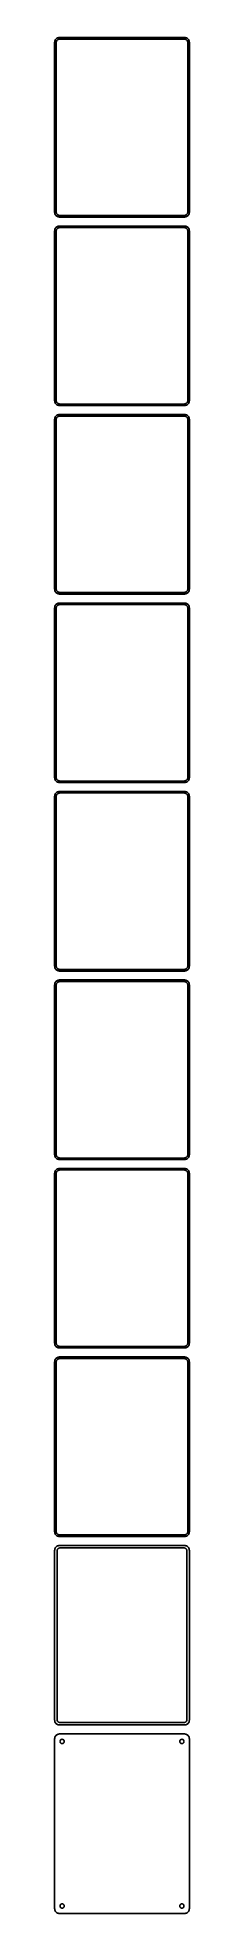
# Model space of a CAD drawing. Header units: metres. Extents: x -68 to 68, y 1800 to 3681.
import ezdxf

# ---------------------------------------------------------------- set-up
doc = ezdxf.new("R2010")
doc.units = ezdxf.units.M

msp = doc.modelspace()

# ---------------------------------------------------------------- linework, layer by layer
for p, q in [((-67.4606, 3676.63), (-67.5, 3676)), ((-67.5, 3676), (-67.5, 3506)), ((-67.3429, 3677.24), (-67.4606, 3676.63)), ((-67.1489, 3677.84), (-67.3429, 3677.24)), ((-66.8815, 3678.41), (-67.1489, 3677.84)), ((-66.5451, 3678.94), (-66.8815, 3678.41)), ((-66.1448, 3679.42), (-66.5451, 3678.94)), ((-65.6871, 3679.85), (-66.1448, 3679.42)), ((-66, 3675.5), (-65.9685, 3676)), ((-66, 3506.5), (-66, 3675.5)), ((-65.9685, 3676), (-65.8743, 3676.49)), ((-65.8743, 3676.49), (-65.7191, 3676.97)), ((-65.7191, 3676.97), (-65.5052, 3677.43)), ((-65.1791, 3680.22), (-65.6871, 3679.85)), ((-65.5052, 3677.43), (-65.2361, 3677.85)), ((-65.2361, 3677.85), (-64.9159, 3678.24)), ((-64.6289, 3680.52), (-65.1791, 3680.22)), ((-64.9159, 3678.24), (-64.5497, 3678.58)), ((-64.0451, 3680.76), (-64.6289, 3680.52)), ((-64.5497, 3678.58), (-64.1433, 3678.88)), ((-64.1433, 3678.88), (-63.7031, 3679.12)), ((-63.4369, 3680.91), (-64.0451, 3680.76)), ((-63.7031, 3679.12), (-63.2361, 3679.3)), ((-62.8139, 3680.99), (-63.4369, 3680.91)), ((-63.2361, 3679.3), (-62.7495, 3679.43)), ((62.8139, 3680.99), (-62.8139, 3680.99)), ((-62.7495, 3679.43), (-62.2512, 3679.49)), ((-62.2512, 3679.49), (62.2512, 3679.49)), ((62.2512, 3679.49), (62.7495, 3679.43)), ((62.7495, 3679.43), (63.2361, 3679.3)), ((63.4369, 3680.91), (62.8139, 3680.99)), ((63.2361, 3679.3), (63.7031, 3679.12)), ((64.0451, 3680.76), (63.4369, 3680.91)), ((63.7031, 3679.12), (64.1433, 3678.88)), ((64.6289, 3680.52), (64.0451, 3680.76)), ((64.1433, 3678.88), (64.5497, 3678.58)), ((64.5497, 3678.58), (64.9159, 3678.24)), ((65.1791, 3680.22), (64.6289, 3680.52)), ((64.9159, 3678.24), (65.2361, 3677.85)), ((65.6871, 3679.85), (65.1791, 3680.22)), ((65.2361, 3677.85), (65.5052, 3677.43)), ((65.5052, 3677.43), (65.7191, 3676.97)), ((66.1448, 3679.42), (65.6871, 3679.85)), ((65.7191, 3676.97), (65.8743, 3676.49)), ((65.8743, 3676.49), (65.9685, 3676)), ((65.9685, 3676), (66, 3675.5)), ((66, 3675.5), (66, 3506.5)), ((66.5451, 3678.94), (66.1448, 3679.42)), ((66.8815, 3678.41), (66.5451, 3678.94)), ((67.1489, 3677.84), (66.8815, 3678.41)), ((67.3429, 3677.24), (67.1489, 3677.84)), ((67.4606, 3676.63), (67.3429, 3677.24)), ((67.5, 3676), (67.4606, 3676.63)), ((67.5, 3506), (67.5, 3676)), ((-67.5, 3506), (-67.4606, 3505.37)), ((-67.4606, 3505.37), (-67.3429, 3504.76)), ((-67.3429, 3504.76), (-67.1489, 3504.16)), ((-67.1489, 3504.16), (-66.8815, 3503.59)), ((-66.8815, 3503.59), (-66.5451, 3503.06)), ((-66.5451, 3503.06), (-66.1448, 3502.58)), ((-66.1448, 3502.58), (-65.6871, 3502.15)), ((-65.9685, 3506), (-66, 3506.5)), ((-65.8743, 3505.51), (-65.9685, 3506)), ((-65.7191, 3505.03), (-65.8743, 3505.51)), ((-65.5052, 3504.57), (-65.7191, 3505.03)), ((-65.6871, 3502.15), (-65.1791, 3501.78)), ((-65.2361, 3504.15), (-65.5052, 3504.57)), ((-64.9159, 3503.76), (-65.2361, 3504.15)), ((-65.1791, 3501.78), (-64.6289, 3501.48)), ((-64.5497, 3503.42), (-64.9159, 3503.76)), ((-64.6289, 3501.48), (-64.0451, 3501.24)), ((-64.1433, 3503.12), (-64.5497, 3503.42)), ((-63.7031, 3502.88), (-64.1433, 3503.12)), ((-64.0451, 3501.24), (-63.4369, 3501.09)), ((-63.2361, 3502.7), (-63.7031, 3502.88)), ((-63.4369, 3501.09), (-62.8139, 3501.01)), ((-62.7495, 3502.57), (-63.2361, 3502.7)), ((-62.8139, 3501.01), (62.8139, 3501.01)), ((-62.2512, 3502.51), (-62.7495, 3502.57)), ((62.2512, 3502.51), (-62.2512, 3502.51)), ((62.7495, 3502.57), (62.2512, 3502.51)), ((63.2361, 3502.7), (62.7495, 3502.57)), ((62.8139, 3501.01), (63.4369, 3501.09)), ((63.7031, 3502.88), (63.2361, 3502.7)), ((63.4369, 3501.09), (64.0451, 3501.24)), ((64.1433, 3503.12), (63.7031, 3502.88)), ((64.0451, 3501.24), (64.6289, 3501.48)), ((64.5497, 3503.42), (64.1433, 3503.12)), ((64.9159, 3503.76), (64.5497, 3503.42)), ((64.6289, 3501.48), (65.1791, 3501.78)), ((65.2361, 3504.15), (64.9159, 3503.76)), ((65.1791, 3501.78), (65.6871, 3502.15)), ((65.5052, 3504.57), (65.2361, 3504.15)), ((65.7191, 3505.03), (65.5052, 3504.57)), ((65.6871, 3502.15), (66.1448, 3502.58)), ((65.8743, 3505.51), (65.7191, 3505.03)), ((65.9685, 3506), (65.8743, 3505.51)), ((66, 3506.5), (65.9685, 3506)), ((66.1448, 3502.58), (66.5451, 3503.06)), ((66.5451, 3503.06), (66.8815, 3503.59)), ((66.8815, 3503.59), (67.1489, 3504.16)), ((67.1489, 3504.16), (67.3429, 3504.76)), ((67.3429, 3504.76), (67.4606, 3505.37)), ((67.4606, 3505.37), (67.5, 3506)), ((-67.4606, 3487.63), (-67.5, 3487)), ((-67.5, 3487), (-67.5, 3317)), ((-67.3429, 3488.24), (-67.4606, 3487.63)), ((-67.1489, 3488.84), (-67.3429, 3488.24)), ((-66.8815, 3489.41), (-67.1489, 3488.84)), ((-66.5451, 3489.94), (-66.8815, 3489.41)), ((-66.1448, 3490.42), (-66.5451, 3489.94)), ((-65.6871, 3490.85), (-66.1448, 3490.42)), ((-66, 3486.5), (-65.9685, 3487)), ((-66, 3317.5), (-66, 3486.5)), ((-65.9685, 3487), (-65.8743, 3487.49)), ((-65.8743, 3487.49), (-65.7191, 3487.97)), ((-65.7191, 3487.97), (-65.5052, 3488.43)), ((-65.1791, 3491.22), (-65.6871, 3490.85)), ((-65.5052, 3488.43), (-65.2361, 3488.85)), ((-65.2361, 3488.85), (-64.9159, 3489.24)), ((-64.6289, 3491.52), (-65.1791, 3491.22)), ((-64.9159, 3489.24), (-64.5497, 3489.58)), ((-64.0451, 3491.76), (-64.6289, 3491.52)), ((-64.5497, 3489.58), (-64.1433, 3489.88)), ((-64.1433, 3489.88), (-63.7031, 3490.12)), ((-63.4369, 3491.91), (-64.0451, 3491.76)), ((-63.7031, 3490.12), (-63.2361, 3490.3)), ((-62.8139, 3491.99), (-63.4369, 3491.91)), ((-63.2361, 3490.3), (-62.7495, 3490.43)), ((62.8139, 3491.99), (-62.8139, 3491.99)), ((-62.7495, 3490.43), (-62.2512, 3490.49)), ((-62.2512, 3490.49), (62.2512, 3490.49)), ((62.2512, 3490.49), (62.7495, 3490.43)), ((62.7495, 3490.43), (63.2361, 3490.3)), ((63.4369, 3491.91), (62.8139, 3491.99)), ((63.2361, 3490.3), (63.7031, 3490.12)), ((64.0451, 3491.76), (63.4369, 3491.91)), ((63.7031, 3490.12), (64.1433, 3489.88)), ((64.6289, 3491.52), (64.0451, 3491.76)), ((64.1433, 3489.88), (64.5497, 3489.58)), ((64.5497, 3489.58), (64.9159, 3489.24)), ((65.1791, 3491.22), (64.6289, 3491.52)), ((64.9159, 3489.24), (65.2361, 3488.85)), ((65.6871, 3490.85), (65.1791, 3491.22)), ((65.2361, 3488.85), (65.5052, 3488.43)), ((65.5052, 3488.43), (65.7191, 3487.97)), ((66.1448, 3490.42), (65.6871, 3490.85)), ((65.7191, 3487.97), (65.8743, 3487.49)), ((65.8743, 3487.49), (65.9685, 3487)), ((65.9685, 3487), (66, 3486.5)), ((66, 3486.5), (66, 3317.5)), ((66.5451, 3489.94), (66.1448, 3490.42)), ((66.8815, 3489.41), (66.5451, 3489.94)), ((67.1489, 3488.84), (66.8815, 3489.41)), ((67.3429, 3488.24), (67.1489, 3488.84)), ((67.4606, 3487.63), (67.3429, 3488.24)), ((67.5, 3487), (67.4606, 3487.63)), ((67.5, 3317), (67.5, 3487)), ((-67.5, 3317), (-67.4606, 3316.37)), ((-67.4606, 3316.37), (-67.3429, 3315.76)), ((-67.3429, 3315.76), (-67.1489, 3315.16)), ((-67.1489, 3315.16), (-66.8815, 3314.59)), ((-66.8815, 3314.59), (-66.5451, 3314.06)), ((-66.5451, 3314.06), (-66.1448, 3313.58)), ((-66.1448, 3313.58), (-65.6871, 3313.15)), ((-65.9685, 3317), (-66, 3317.5)), ((-65.8743, 3316.51), (-65.9685, 3317)), ((-65.7191, 3316.03), (-65.8743, 3316.51)), ((-65.5052, 3315.57), (-65.7191, 3316.03)), ((-65.6871, 3313.15), (-65.1791, 3312.78)), ((-65.2361, 3315.15), (-65.5052, 3315.57)), ((-64.9159, 3314.76), (-65.2361, 3315.15)), ((-65.1791, 3312.78), (-64.6289, 3312.48)), ((-64.5497, 3314.42), (-64.9159, 3314.76)), ((-64.6289, 3312.48), (-64.0451, 3312.24)), ((-64.1433, 3314.12), (-64.5497, 3314.42)), ((-63.7031, 3313.88), (-64.1433, 3314.12)), ((-64.0451, 3312.24), (-63.4369, 3312.09)), ((-63.2361, 3313.7), (-63.7031, 3313.88)), ((-63.4369, 3312.09), (-62.8139, 3312.01)), ((-62.7495, 3313.57), (-63.2361, 3313.7)), ((-62.8139, 3312.01), (62.8139, 3312.01)), ((-62.2512, 3313.51), (-62.7495, 3313.57)), ((62.2512, 3313.51), (-62.2512, 3313.51)), ((62.7495, 3313.57), (62.2512, 3313.51)), ((63.2361, 3313.7), (62.7495, 3313.57)), ((62.8139, 3312.01), (63.4369, 3312.09)), ((63.7031, 3313.88), (63.2361, 3313.7)), ((63.4369, 3312.09), (64.0451, 3312.24)), ((64.1433, 3314.12), (63.7031, 3313.88)), ((64.0451, 3312.24), (64.6289, 3312.48)), ((64.5497, 3314.42), (64.1433, 3314.12)), ((64.9159, 3314.76), (64.5497, 3314.42)), ((64.6289, 3312.48), (65.1791, 3312.78)), ((65.2361, 3315.15), (64.9159, 3314.76)), ((65.1791, 3312.78), (65.6871, 3313.15)), ((65.5052, 3315.57), (65.2361, 3315.15)), ((65.7191, 3316.03), (65.5052, 3315.57)), ((65.6871, 3313.15), (66.1448, 3313.58)), ((65.8743, 3316.51), (65.7191, 3316.03)), ((65.9685, 3317), (65.8743, 3316.51)), ((66, 3317.5), (65.9685, 3317)), ((66.1448, 3313.58), (66.5451, 3314.06)), ((66.5451, 3314.06), (66.8815, 3314.59)), ((66.8815, 3314.59), (67.1489, 3315.16)), ((67.1489, 3315.16), (67.3429, 3315.76)), ((67.3429, 3315.76), (67.4606, 3316.37)), ((67.4606, 3316.37), (67.5, 3317)), ((-67.4606, 3298.63), (-67.5, 3298)), ((-67.5, 3298), (-67.5, 3128)), ((-67.3429, 3299.24), (-67.4606, 3298.63)), ((-67.1489, 3299.84), (-67.3429, 3299.24)), ((-66.8815, 3300.41), (-67.1489, 3299.84)), ((-66.5451, 3300.94), (-66.8815, 3300.41)), ((-66.1448, 3301.42), (-66.5451, 3300.94)), ((-65.6871, 3301.85), (-66.1448, 3301.42)), ((-66, 3297.5), (-65.9685, 3298)), ((-66, 3128.5), (-66, 3297.5)), ((-65.9685, 3298), (-65.8743, 3298.49)), ((-65.8743, 3298.49), (-65.7191, 3298.97)), ((-65.7191, 3298.97), (-65.5052, 3299.43)), ((-65.1791, 3302.22), (-65.6871, 3301.85)), ((-65.5052, 3299.43), (-65.2361, 3299.85)), ((-65.2361, 3299.85), (-64.9159, 3300.24)), ((-64.6289, 3302.52), (-65.1791, 3302.22)), ((-64.9159, 3300.24), (-64.5497, 3300.58)), ((-64.0451, 3302.76), (-64.6289, 3302.52)), ((-64.5497, 3300.58), (-64.1433, 3300.88)), ((-64.1433, 3300.88), (-63.7031, 3301.12)), ((-63.4369, 3302.91), (-64.0451, 3302.76)), ((-63.7031, 3301.12), (-63.2361, 3301.3)), ((-62.8139, 3302.99), (-63.4369, 3302.91)), ((-63.2361, 3301.3), (-62.7495, 3301.43)), ((62.8139, 3302.99), (-62.8139, 3302.99)), ((-62.7495, 3301.43), (-62.2512, 3301.49)), ((-62.2512, 3301.49), (62.2512, 3301.49)), ((62.2512, 3301.49), (62.7495, 3301.43)), ((62.7495, 3301.43), (63.2361, 3301.3)), ((63.4369, 3302.91), (62.8139, 3302.99)), ((63.2361, 3301.3), (63.7031, 3301.12)), ((64.0451, 3302.76), (63.4369, 3302.91)), ((63.7031, 3301.12), (64.1433, 3300.88)), ((64.6289, 3302.52), (64.0451, 3302.76)), ((64.1433, 3300.88), (64.5497, 3300.58)), ((64.5497, 3300.58), (64.9159, 3300.24)), ((65.1791, 3302.22), (64.6289, 3302.52)), ((64.9159, 3300.24), (65.2361, 3299.85)), ((65.6871, 3301.85), (65.1791, 3302.22)), ((65.2361, 3299.85), (65.5052, 3299.43)), ((65.5052, 3299.43), (65.7191, 3298.97)), ((66.1448, 3301.42), (65.6871, 3301.85)), ((65.7191, 3298.97), (65.8743, 3298.49)), ((65.8743, 3298.49), (65.9685, 3298)), ((65.9685, 3298), (66, 3297.5)), ((66, 3297.5), (66, 3128.5)), ((66.5451, 3300.94), (66.1448, 3301.42)), ((66.8815, 3300.41), (66.5451, 3300.94)), ((67.1489, 3299.84), (66.8815, 3300.41)), ((67.3429, 3299.24), (67.1489, 3299.84)), ((67.4606, 3298.63), (67.3429, 3299.24)), ((67.5, 3298), (67.4606, 3298.63)), ((67.5, 3128), (67.5, 3298)), ((-67.5, 3128), (-67.4606, 3127.37)), ((-67.4606, 3127.37), (-67.3429, 3126.76)), ((-67.3429, 3126.76), (-67.1489, 3126.16)), ((-67.1489, 3126.16), (-66.8815, 3125.59)), ((-66.8815, 3125.59), (-66.5451, 3125.06)), ((-66.5451, 3125.06), (-66.1448, 3124.58)), ((-66.1448, 3124.58), (-65.6871, 3124.15)), ((-65.9685, 3128), (-66, 3128.5)), ((-65.8743, 3127.51), (-65.9685, 3128)), ((-65.7191, 3127.03), (-65.8743, 3127.51)), ((-65.5052, 3126.57), (-65.7191, 3127.03)), ((-65.6871, 3124.15), (-65.1791, 3123.78)), ((-65.2361, 3126.15), (-65.5052, 3126.57)), ((-64.9159, 3125.76), (-65.2361, 3126.15)), ((-65.1791, 3123.78), (-64.6289, 3123.48)), ((-64.5497, 3125.42), (-64.9159, 3125.76)), ((-64.6289, 3123.48), (-64.0451, 3123.24)), ((-64.1433, 3125.12), (-64.5497, 3125.42)), ((-63.7031, 3124.88), (-64.1433, 3125.12)), ((-64.0451, 3123.24), (-63.4369, 3123.09)), ((-63.2361, 3124.7), (-63.7031, 3124.88)), ((-63.4369, 3123.09), (-62.8139, 3123.01)), ((-62.7495, 3124.57), (-63.2361, 3124.7)), ((-62.8139, 3123.01), (62.8139, 3123.01)), ((-62.2512, 3124.51), (-62.7495, 3124.57)), ((62.2512, 3124.51), (-62.2512, 3124.51)), ((62.7495, 3124.57), (62.2512, 3124.51)), ((63.2361, 3124.7), (62.7495, 3124.57)), ((62.8139, 3123.01), (63.4369, 3123.09)), ((63.7031, 3124.88), (63.2361, 3124.7)), ((63.4369, 3123.09), (64.0451, 3123.24)), ((64.1433, 3125.12), (63.7031, 3124.88)), ((64.0451, 3123.24), (64.6289, 3123.48)), ((64.5497, 3125.42), (64.1433, 3125.12)), ((64.9159, 3125.76), (64.5497, 3125.42)), ((64.6289, 3123.48), (65.1791, 3123.78)), ((65.2361, 3126.15), (64.9159, 3125.76)), ((65.1791, 3123.78), (65.6871, 3124.15)), ((65.5052, 3126.57), (65.2361, 3126.15)), ((65.7191, 3127.03), (65.5052, 3126.57)), ((65.6871, 3124.15), (66.1448, 3124.58)), ((65.8743, 3127.51), (65.7191, 3127.03)), ((65.9685, 3128), (65.8743, 3127.51)), ((66, 3128.5), (65.9685, 3128)), ((66.1448, 3124.58), (66.5451, 3125.06)), ((66.5451, 3125.06), (66.8815, 3125.59)), ((66.8815, 3125.59), (67.1489, 3126.16)), ((67.1489, 3126.16), (67.3429, 3126.76)), ((67.3429, 3126.76), (67.4606, 3127.37)), ((67.4606, 3127.37), (67.5, 3128)), ((-67.4606, 3109.63), (-67.5, 3109)), ((-67.5, 3109), (-67.5, 2939)), ((-67.3429, 3110.24), (-67.4606, 3109.63)), ((-67.1489, 3110.84), (-67.3429, 3110.24)), ((-66.8815, 3111.41), (-67.1489, 3110.84)), ((-66.5451, 3111.94), (-66.8815, 3111.41)), ((-66.1448, 3112.42), (-66.5451, 3111.94)), ((-65.6871, 3112.85), (-66.1448, 3112.42)), ((-66, 3108.5), (-65.9685, 3109)), ((-66, 2939.5), (-66, 3108.5)), ((-65.9685, 3109), (-65.8743, 3109.49)), ((-65.8743, 3109.49), (-65.7191, 3109.97)), ((-65.7191, 3109.97), (-65.5052, 3110.43)), ((-65.1791, 3113.22), (-65.6871, 3112.85)), ((-65.5052, 3110.43), (-65.2361, 3110.85)), ((-65.2361, 3110.85), (-64.9159, 3111.24)), ((-64.6289, 3113.52), (-65.1791, 3113.22)), ((-64.9159, 3111.24), (-64.5497, 3111.58)), ((-64.0451, 3113.76), (-64.6289, 3113.52)), ((-64.5497, 3111.58), (-64.1433, 3111.88)), ((-64.1433, 3111.88), (-63.7031, 3112.12)), ((-63.4369, 3113.91), (-64.0451, 3113.76)), ((-63.7031, 3112.12), (-63.2361, 3112.3)), ((-62.8139, 3113.99), (-63.4369, 3113.91)), ((-63.2361, 3112.3), (-62.7495, 3112.43)), ((62.8139, 3113.99), (-62.8139, 3113.99)), ((-62.7495, 3112.43), (-62.2512, 3112.49)), ((-62.2512, 3112.49), (62.2512, 3112.49)), ((62.2512, 3112.49), (62.7495, 3112.43)), ((62.7495, 3112.43), (63.2361, 3112.3)), ((63.4369, 3113.91), (62.8139, 3113.99)), ((63.2361, 3112.3), (63.7031, 3112.12)), ((64.0451, 3113.76), (63.4369, 3113.91)), ((63.7031, 3112.12), (64.1433, 3111.88)), ((64.6289, 3113.52), (64.0451, 3113.76)), ((64.1433, 3111.88), (64.5497, 3111.58)), ((64.5497, 3111.58), (64.9159, 3111.24)), ((65.1791, 3113.22), (64.6289, 3113.52)), ((64.9159, 3111.24), (65.2361, 3110.85)), ((65.6871, 3112.85), (65.1791, 3113.22)), ((65.2361, 3110.85), (65.5052, 3110.43)), ((65.5052, 3110.43), (65.7191, 3109.97)), ((66.1448, 3112.42), (65.6871, 3112.85)), ((65.7191, 3109.97), (65.8743, 3109.49)), ((65.8743, 3109.49), (65.9685, 3109)), ((65.9685, 3109), (66, 3108.5)), ((66, 3108.5), (66, 2939.5)), ((66.5451, 3111.94), (66.1448, 3112.42)), ((66.8815, 3111.41), (66.5451, 3111.94)), ((67.1489, 3110.84), (66.8815, 3111.41)), ((67.3429, 3110.24), (67.1489, 3110.84)), ((67.4606, 3109.63), (67.3429, 3110.24)), ((67.5, 3109), (67.4606, 3109.63)), ((67.5, 2939), (67.5, 3109)), ((-67.5, 2939), (-67.4606, 2938.37)), ((-67.4606, 2938.37), (-67.3429, 2937.76)), ((-67.3429, 2937.76), (-67.1489, 2937.16)), ((-67.1489, 2937.16), (-66.8815, 2936.59)), ((-66.8815, 2936.59), (-66.5451, 2936.06)), ((-66.5451, 2936.06), (-66.1448, 2935.58)), ((-66.1448, 2935.58), (-65.6871, 2935.15)), ((-65.9685, 2939), (-66, 2939.5)), ((-65.8743, 2938.51), (-65.9685, 2939)), ((-65.7191, 2938.03), (-65.8743, 2938.51)), ((-65.5052, 2937.57), (-65.7191, 2938.03)), ((-65.6871, 2935.15), (-65.1791, 2934.78)), ((-65.2361, 2937.15), (-65.5052, 2937.57)), ((-64.9159, 2936.76), (-65.2361, 2937.15)), ((-65.1791, 2934.78), (-64.6289, 2934.48)), ((-64.5497, 2936.42), (-64.9159, 2936.76)), ((-64.6289, 2934.48), (-64.0451, 2934.24)), ((-64.1433, 2936.12), (-64.5497, 2936.42)), ((-63.7031, 2935.88), (-64.1433, 2936.12)), ((-63.2361, 2935.7), (-63.7031, 2935.88)), ((-62.7495, 2935.57), (-63.2361, 2935.7)), ((-62.2512, 2935.51), (-62.7495, 2935.57)), ((62.2512, 2935.51), (-62.2512, 2935.51)), ((62.7495, 2935.57), (62.2512, 2935.51)), ((63.2361, 2935.7), (62.7495, 2935.57)), ((63.7031, 2935.88), (63.2361, 2935.7)), ((64.1433, 2936.12), (63.7031, 2935.88)), ((64.0451, 2934.24), (64.6289, 2934.48)), ((64.5497, 2936.42), (64.1433, 2936.12)), ((64.9159, 2936.76), (64.5497, 2936.42)), ((64.6289, 2934.48), (65.1791, 2934.78)), ((65.2361, 2937.15), (64.9159, 2936.76)), ((65.1791, 2934.78), (65.6871, 2935.15)), ((65.5052, 2937.57), (65.2361, 2937.15)), ((65.7191, 2938.03), (65.5052, 2937.57)), ((65.6871, 2935.15), (66.1448, 2935.58)), ((65.8743, 2938.51), (65.7191, 2938.03)), ((65.9685, 2939), (65.8743, 2938.51)), ((66, 2939.5), (65.9685, 2939)), ((66.1448, 2935.58), (66.5451, 2936.06)), ((66.5451, 2936.06), (66.8815, 2936.59)), ((66.8815, 2936.59), (67.1489, 2937.16)), ((67.1489, 2937.16), (67.3429, 2937.76)), ((67.3429, 2937.76), (67.4606, 2938.37)), ((67.4606, 2938.37), (67.5, 2939)), ((-67.4606, 2920.63), (-67.5, 2920)), ((-67.5, 2920), (-67.5, 2750)), ((-67.3429, 2921.24), (-67.4606, 2920.63)), ((-67.1489, 2921.84), (-67.3429, 2921.24)), ((-66.8815, 2922.41), (-67.1489, 2921.84)), ((-66.5451, 2922.94), (-66.8815, 2922.41)), ((-66.1448, 2923.42), (-66.5451, 2922.94)), ((-65.6871, 2923.85), (-66.1448, 2923.42)), ((-66, 2919.5), (-65.9685, 2920)), ((-66, 2750.5), (-66, 2919.5)), ((-65.9685, 2920), (-65.8743, 2920.49)), ((-65.8743, 2920.49), (-65.7191, 2920.97)), ((-65.7191, 2920.97), (-65.5052, 2921.43)), ((-65.1791, 2924.22), (-65.6871, 2923.85)), ((-65.5052, 2921.43), (-65.2361, 2921.85)), ((-65.2361, 2921.85), (-64.9159, 2922.24)), ((-64.6289, 2924.52), (-65.1791, 2924.22)), ((-64.9159, 2922.24), (-64.5497, 2922.58)), ((-64.0451, 2924.76), (-64.6289, 2924.52)), ((-64.5497, 2922.58), (-64.1433, 2922.88)), ((-64.1433, 2922.88), (-63.7031, 2923.12)), ((-64.0451, 2934.24), (-63.4369, 2934.09)), ((-63.4369, 2924.91), (-64.0451, 2924.76)), ((-63.7031, 2923.12), (-63.2361, 2923.3)), ((-63.4369, 2934.09), (-62.8139, 2934.01)), ((-62.8139, 2924.99), (-63.4369, 2924.91)), ((-63.2361, 2923.3), (-62.7495, 2923.43)), ((-62.8139, 2934.01), (62.8139, 2934.01)), ((62.8139, 2924.99), (-62.8139, 2924.99)), ((-62.7495, 2923.43), (-62.2512, 2923.49)), ((-62.2512, 2923.49), (62.2512, 2923.49)), ((62.2512, 2923.49), (62.7495, 2923.43)), ((62.7495, 2923.43), (63.2361, 2923.3)), ((62.8139, 2934.01), (63.4369, 2934.09)), ((63.4369, 2924.91), (62.8139, 2924.99)), ((63.2361, 2923.3), (63.7031, 2923.12)), ((63.4369, 2934.09), (64.0451, 2934.24)), ((64.0451, 2924.76), (63.4369, 2924.91)), ((63.7031, 2923.12), (64.1433, 2922.88)), ((64.6289, 2924.52), (64.0451, 2924.76)), ((64.1433, 2922.88), (64.5497, 2922.58)), ((64.5497, 2922.58), (64.9159, 2922.24)), ((65.1791, 2924.22), (64.6289, 2924.52)), ((64.9159, 2922.24), (65.2361, 2921.85)), ((65.6871, 2923.85), (65.1791, 2924.22)), ((65.2361, 2921.85), (65.5052, 2921.43)), ((65.5052, 2921.43), (65.7191, 2920.97)), ((66.1448, 2923.42), (65.6871, 2923.85)), ((65.7191, 2920.97), (65.8743, 2920.49)), ((65.8743, 2920.49), (65.9685, 2920)), ((65.9685, 2920), (66, 2919.5)), ((66, 2919.5), (66, 2750.5)), ((66.5451, 2922.94), (66.1448, 2923.42)), ((66.8815, 2922.41), (66.5451, 2922.94)), ((67.1489, 2921.84), (66.8815, 2922.41)), ((67.3429, 2921.24), (67.1489, 2921.84)), ((67.4606, 2920.63), (67.3429, 2921.24)), ((67.5, 2920), (67.4606, 2920.63)), ((67.5, 2750), (67.5, 2920)), ((-67.5, 2750), (-67.4606, 2749.37)), ((-67.4606, 2749.37), (-67.3429, 2748.76)), ((-67.3429, 2748.76), (-67.1489, 2748.16)), ((-67.1489, 2748.16), (-66.8815, 2747.59)), ((-66.8815, 2747.59), (-66.5451, 2747.06)), ((-66.5451, 2747.06), (-66.1448, 2746.58)), ((-66.1448, 2746.58), (-65.6871, 2746.15)), ((-65.9685, 2750), (-66, 2750.5)), ((-65.8743, 2749.51), (-65.9685, 2750)), ((-65.7191, 2749.03), (-65.8743, 2749.51)), ((-65.5052, 2748.57), (-65.7191, 2749.03)), ((-65.2361, 2748.15), (-65.5052, 2748.57)), ((-64.9159, 2747.76), (-65.2361, 2748.15)), ((-64.5497, 2747.42), (-64.9159, 2747.76)), ((-64.1433, 2747.12), (-64.5497, 2747.42)), ((-63.7031, 2746.88), (-64.1433, 2747.12)), ((-63.2361, 2746.7), (-63.7031, 2746.88)), ((-62.7495, 2746.57), (-63.2361, 2746.7)), ((-62.2512, 2746.51), (-62.7495, 2746.57)), ((62.2512, 2746.51), (-62.2512, 2746.51)), ((62.7495, 2746.57), (62.2512, 2746.51)), ((63.2361, 2746.7), (62.7495, 2746.57)), ((63.7031, 2746.88), (63.2361, 2746.7)), ((64.1433, 2747.12), (63.7031, 2746.88)), ((64.5497, 2747.42), (64.1433, 2747.12)), ((64.9159, 2747.76), (64.5497, 2747.42)), ((65.2361, 2748.15), (64.9159, 2747.76)), ((65.5052, 2748.57), (65.2361, 2748.15)), ((65.7191, 2749.03), (65.5052, 2748.57)), ((65.6871, 2746.15), (66.1448, 2746.58)), ((65.8743, 2749.51), (65.7191, 2749.03)), ((65.9685, 2750), (65.8743, 2749.51)), ((66, 2750.5), (65.9685, 2750)), ((66.1448, 2746.58), (66.5451, 2747.06)), ((66.5451, 2747.06), (66.8815, 2747.59)), ((66.8815, 2747.59), (67.1489, 2748.16)), ((67.1489, 2748.16), (67.3429, 2748.76)), ((67.3429, 2748.76), (67.4606, 2749.37)), ((67.4606, 2749.37), (67.5, 2750)), ((-67.4606, 2731.63), (-67.5, 2731)), ((-67.5, 2731), (-67.5, 2561)), ((-67.3429, 2732.24), (-67.4606, 2731.63)), ((-67.1489, 2732.84), (-67.3429, 2732.24)), ((-66.8815, 2733.41), (-67.1489, 2732.84)), ((-66.5451, 2733.94), (-66.8815, 2733.41)), ((-66.1448, 2734.42), (-66.5451, 2733.94)), ((-65.6871, 2734.85), (-66.1448, 2734.42)), ((-66, 2730.5), (-65.9685, 2731)), ((-66, 2561.5), (-66, 2730.5)), ((-65.9685, 2731), (-65.8743, 2731.49)), ((-65.8743, 2731.49), (-65.7191, 2731.97)), ((-65.7191, 2731.97), (-65.5052, 2732.43)), ((-65.6871, 2746.15), (-65.1791, 2745.78)), ((-65.1791, 2735.22), (-65.6871, 2734.85)), ((-65.5052, 2732.43), (-65.2361, 2732.85)), ((-65.2361, 2732.85), (-64.9159, 2733.24)), ((-65.1791, 2745.78), (-64.6289, 2745.48)), ((-64.6289, 2735.52), (-65.1791, 2735.22)), ((-64.9159, 2733.24), (-64.5497, 2733.58)), ((-64.6289, 2745.48), (-64.0451, 2745.24)), ((-64.0451, 2735.76), (-64.6289, 2735.52)), ((-64.5497, 2733.58), (-64.1433, 2733.88)), ((-64.1433, 2733.88), (-63.7031, 2734.12)), ((-64.0451, 2745.24), (-63.4369, 2745.09)), ((-63.4369, 2735.91), (-64.0451, 2735.76)), ((-63.7031, 2734.12), (-63.2361, 2734.3)), ((-63.4369, 2745.09), (-62.8139, 2745.01)), ((-62.8139, 2735.99), (-63.4369, 2735.91)), ((-63.2361, 2734.3), (-62.7495, 2734.43)), ((-62.8139, 2745.01), (62.8139, 2745.01)), ((62.8139, 2735.99), (-62.8139, 2735.99)), ((-62.7495, 2734.43), (-62.2512, 2734.49)), ((-62.2512, 2734.49), (62.2512, 2734.49)), ((62.2512, 2734.49), (62.7495, 2734.43)), ((62.7495, 2734.43), (63.2361, 2734.3)), ((62.8139, 2745.01), (63.4369, 2745.09)), ((63.4369, 2735.91), (62.8139, 2735.99)), ((63.2361, 2734.3), (63.7031, 2734.12)), ((63.4369, 2745.09), (64.0451, 2745.24)), ((64.0451, 2735.76), (63.4369, 2735.91)), ((63.7031, 2734.12), (64.1433, 2733.88)), ((64.0451, 2745.24), (64.6289, 2745.48)), ((64.6289, 2735.52), (64.0451, 2735.76)), ((64.1433, 2733.88), (64.5497, 2733.58)), ((64.5497, 2733.58), (64.9159, 2733.24)), ((64.6289, 2745.48), (65.1791, 2745.78)), ((65.1791, 2735.22), (64.6289, 2735.52)), ((64.9159, 2733.24), (65.2361, 2732.85)), ((65.1791, 2745.78), (65.6871, 2746.15)), ((65.6871, 2734.85), (65.1791, 2735.22)), ((65.2361, 2732.85), (65.5052, 2732.43)), ((65.5052, 2732.43), (65.7191, 2731.97)), ((66.1448, 2734.42), (65.6871, 2734.85)), ((65.7191, 2731.97), (65.8743, 2731.49)), ((65.8743, 2731.49), (65.9685, 2731)), ((65.9685, 2731), (66, 2730.5)), ((66, 2730.5), (66, 2561.5)), ((66.5451, 2733.94), (66.1448, 2734.42)), ((66.8815, 2733.41), (66.5451, 2733.94)), ((67.1489, 2732.84), (66.8815, 2733.41)), ((67.3429, 2732.24), (67.1489, 2732.84)), ((67.4606, 2731.63), (67.3429, 2732.24)), ((67.5, 2731), (67.4606, 2731.63)), ((67.5, 2561), (67.5, 2731)), ((-67.5, 2561), (-67.4606, 2560.37)), ((-67.4606, 2560.37), (-67.3429, 2559.76)), ((-67.3429, 2559.76), (-67.1489, 2559.16)), ((-67.1489, 2559.16), (-66.8815, 2558.59)), ((-66.8815, 2558.59), (-66.5451, 2558.06)), ((-65.9685, 2561), (-66, 2561.5)), ((-65.8743, 2560.51), (-65.9685, 2561)), ((-65.7191, 2560.03), (-65.8743, 2560.51)), ((-65.5052, 2559.57), (-65.7191, 2560.03)), ((-65.2361, 2559.15), (-65.5052, 2559.57)), ((-64.9159, 2558.76), (-65.2361, 2559.15)), ((-64.5497, 2558.42), (-64.9159, 2558.76)), ((-64.1433, 2558.12), (-64.5497, 2558.42)), ((64.5497, 2558.42), (64.1433, 2558.12)), ((64.9159, 2558.76), (64.5497, 2558.42)), ((65.2361, 2559.15), (64.9159, 2558.76)), ((65.5052, 2559.57), (65.2361, 2559.15)), ((65.7191, 2560.03), (65.5052, 2559.57)), ((65.8743, 2560.51), (65.7191, 2560.03)), ((65.9685, 2561), (65.8743, 2560.51)), ((66, 2561.5), (65.9685, 2561)), ((66.5451, 2558.06), (66.8815, 2558.59)), ((66.8815, 2558.59), (67.1489, 2559.16)), ((67.1489, 2559.16), (67.3429, 2559.76)), ((67.3429, 2559.76), (67.4606, 2560.37)), ((67.4606, 2560.37), (67.5, 2561)), ((-67.4606, 2542.63), (-67.5, 2542)), ((-67.5, 2542), (-67.5, 2372)), ((-67.3429, 2543.24), (-67.4606, 2542.63)), ((-67.1489, 2543.84), (-67.3429, 2543.24)), ((-66.8815, 2544.41), (-67.1489, 2543.84)), ((-66.5451, 2544.94), (-66.8815, 2544.41)), ((-66.5451, 2558.06), (-66.1448, 2557.58)), ((-66.1448, 2545.42), (-66.5451, 2544.94)), ((-66.1448, 2557.58), (-65.6871, 2557.15)), ((-65.6871, 2545.85), (-66.1448, 2545.42)), ((-66, 2541.5), (-65.9685, 2542)), ((-66, 2372.5), (-66, 2541.5)), ((-65.9685, 2542), (-65.8743, 2542.49)), ((-65.8743, 2542.49), (-65.7191, 2542.97)), ((-65.7191, 2542.97), (-65.5052, 2543.43)), ((-65.6871, 2557.15), (-65.1791, 2556.78)), ((-65.1791, 2546.22), (-65.6871, 2545.85)), ((-65.5052, 2543.43), (-65.2361, 2543.85)), ((-65.2361, 2543.85), (-64.9159, 2544.24)), ((-65.1791, 2556.78), (-64.6289, 2556.48)), ((-64.6289, 2546.52), (-65.1791, 2546.22)), ((-64.9159, 2544.24), (-64.5497, 2544.58)), ((-64.6289, 2556.48), (-64.0451, 2556.24)), ((-64.0451, 2546.76), (-64.6289, 2546.52)), ((-64.5497, 2544.58), (-64.1433, 2544.88)), ((-63.7031, 2557.88), (-64.1433, 2558.12)), ((-64.1433, 2544.88), (-63.7031, 2545.12)), ((-64.0451, 2556.24), (-63.4369, 2556.09)), ((-63.4369, 2546.91), (-64.0451, 2546.76)), ((-63.2361, 2557.7), (-63.7031, 2557.88)), ((-63.7031, 2545.12), (-63.2361, 2545.3)), ((-63.4369, 2556.09), (-62.8139, 2556.01)), ((-62.8139, 2546.99), (-63.4369, 2546.91)), ((-62.7495, 2557.57), (-63.2361, 2557.7)), ((-63.2361, 2545.3), (-62.7495, 2545.43)), ((-62.8139, 2556.01), (62.8139, 2556.01)), ((62.8139, 2546.99), (-62.8139, 2546.99)), ((-62.2512, 2557.51), (-62.7495, 2557.57)), ((-62.7495, 2545.43), (-62.2512, 2545.49)), ((62.2512, 2557.51), (-62.2512, 2557.51)), ((-62.2512, 2545.49), (62.2512, 2545.49)), ((62.7495, 2557.57), (62.2512, 2557.51)), ((62.2512, 2545.49), (62.7495, 2545.43)), ((63.2361, 2557.7), (62.7495, 2557.57)), ((62.7495, 2545.43), (63.2361, 2545.3)), ((62.8139, 2556.01), (63.4369, 2556.09)), ((63.4369, 2546.91), (62.8139, 2546.99)), ((63.7031, 2557.88), (63.2361, 2557.7)), ((63.2361, 2545.3), (63.7031, 2545.12)), ((63.4369, 2556.09), (64.0451, 2556.24)), ((64.0451, 2546.76), (63.4369, 2546.91)), ((64.1433, 2558.12), (63.7031, 2557.88)), ((63.7031, 2545.12), (64.1433, 2544.88)), ((64.0451, 2556.24), (64.6289, 2556.48)), ((64.6289, 2546.52), (64.0451, 2546.76)), ((64.1433, 2544.88), (64.5497, 2544.58)), ((64.5497, 2544.58), (64.9159, 2544.24)), ((64.6289, 2556.48), (65.1791, 2556.78)), ((65.1791, 2546.22), (64.6289, 2546.52)), ((64.9159, 2544.24), (65.2361, 2543.85)), ((65.1791, 2556.78), (65.6871, 2557.15)), ((65.6871, 2545.85), (65.1791, 2546.22)), ((65.2361, 2543.85), (65.5052, 2543.43)), ((65.5052, 2543.43), (65.7191, 2542.97)), ((65.6871, 2557.15), (66.1448, 2557.58)), ((66.1448, 2545.42), (65.6871, 2545.85)), ((65.7191, 2542.97), (65.8743, 2542.49)), ((65.8743, 2542.49), (65.9685, 2542)), ((65.9685, 2542), (66, 2541.5)), ((66, 2541.5), (66, 2372.5)), ((66.1448, 2557.58), (66.5451, 2558.06)), ((66.5451, 2544.94), (66.1448, 2545.42)), ((66.8815, 2544.41), (66.5451, 2544.94)), ((67.1489, 2543.84), (66.8815, 2544.41)), ((67.3429, 2543.24), (67.1489, 2543.84)), ((67.4606, 2542.63), (67.3429, 2543.24)), ((67.5, 2542), (67.4606, 2542.63)), ((67.5, 2372), (67.5, 2542)), ((-67.5, 2372), (-67.4606, 2371.37)), ((-67.4606, 2371.37), (-67.3429, 2370.76)), ((-67.3429, 2370.76), (-67.1489, 2370.16)), ((-67.1489, 2370.16), (-66.8815, 2369.59)), ((-65.9685, 2372), (-66, 2372.5)), ((-65.8743, 2371.51), (-65.9685, 2372)), ((-65.7191, 2371.03), (-65.8743, 2371.51)), ((-65.5052, 2370.57), (-65.7191, 2371.03)), ((-65.2361, 2370.15), (-65.5052, 2370.57)), ((-64.9159, 2369.76), (-65.2361, 2370.15)), ((65.2361, 2370.15), (64.9159, 2369.76)), ((65.5052, 2370.57), (65.2361, 2370.15)), ((65.7191, 2371.03), (65.5052, 2370.57)), ((65.8743, 2371.51), (65.7191, 2371.03)), ((65.9685, 2372), (65.8743, 2371.51)), ((66, 2372.5), (65.9685, 2372)), ((66.8815, 2369.59), (67.1489, 2370.16)), ((67.1489, 2370.16), (67.3429, 2370.76)), ((67.3429, 2370.76), (67.4606, 2371.37)), ((67.4606, 2371.37), (67.5, 2372)), ((-67.4606, 2353.63), (-67.5, 2353)), ((-67.5, 2353), (-67.5, 2183)), ((-67.3429, 2354.24), (-67.4606, 2353.63)), ((-67.1489, 2354.84), (-67.3429, 2354.24)), ((-66.8815, 2355.41), (-67.1489, 2354.84)), ((-66.8815, 2369.59), (-66.5451, 2369.06)), ((-66.5451, 2355.94), (-66.8815, 2355.41)), ((-66.5451, 2369.06), (-66.1448, 2368.58)), ((-66.1448, 2356.42), (-66.5451, 2355.94)), ((-66.1448, 2368.58), (-65.6871, 2368.15)), ((-65.6871, 2356.85), (-66.1448, 2356.42)), ((-66, 2352.5), (-65.9685, 2353)), ((-66, 2183.5), (-66, 2352.5)), ((-65.9685, 2353), (-65.8743, 2353.49)), ((-65.8743, 2353.49), (-65.7191, 2353.97)), ((-65.7191, 2353.97), (-65.5052, 2354.43)), ((-65.6871, 2368.15), (-65.1791, 2367.78)), ((-65.1791, 2357.22), (-65.6871, 2356.85)), ((-65.5052, 2354.43), (-65.2361, 2354.85)), ((-65.2361, 2354.85), (-64.9159, 2355.24)), ((-65.1791, 2367.78), (-64.6289, 2367.48)), ((-64.6289, 2357.52), (-65.1791, 2357.22)), ((-64.5497, 2369.42), (-64.9159, 2369.76)), ((-64.9159, 2355.24), (-64.5497, 2355.58)), ((-64.6289, 2367.48), (-64.0451, 2367.24)), ((-64.0451, 2357.76), (-64.6289, 2357.52)), ((-64.1433, 2369.12), (-64.5497, 2369.42)), ((-64.5497, 2355.58), (-64.1433, 2355.88)), ((-63.7031, 2368.88), (-64.1433, 2369.12)), ((-64.1433, 2355.88), (-63.7031, 2356.12)), ((-64.0451, 2367.24), (-63.4369, 2367.09)), ((-63.4369, 2357.91), (-64.0451, 2357.76)), ((-63.2361, 2368.7), (-63.7031, 2368.88)), ((-63.7031, 2356.12), (-63.2361, 2356.3)), ((-63.4369, 2367.09), (-62.8139, 2367.01)), ((-62.8139, 2357.99), (-63.4369, 2357.91)), ((-62.7495, 2368.57), (-63.2361, 2368.7)), ((-63.2361, 2356.3), (-62.7495, 2356.43)), ((-62.8139, 2367.01), (62.8139, 2367.01)), ((62.8139, 2357.99), (-62.8139, 2357.99)), ((-62.2512, 2368.51), (-62.7495, 2368.57)), ((-62.7495, 2356.43), (-62.2512, 2356.49)), ((62.2512, 2368.51), (-62.2512, 2368.51)), ((-62.2512, 2356.49), (62.2512, 2356.49)), ((62.7495, 2368.57), (62.2512, 2368.51)), ((62.2512, 2356.49), (62.7495, 2356.43)), ((63.2361, 2368.7), (62.7495, 2368.57)), ((62.7495, 2356.43), (63.2361, 2356.3)), ((62.8139, 2367.01), (63.4369, 2367.09)), ((63.4369, 2357.91), (62.8139, 2357.99)), ((63.7031, 2368.88), (63.2361, 2368.7)), ((63.2361, 2356.3), (63.7031, 2356.12)), ((63.4369, 2367.09), (64.0451, 2367.24)), ((64.0451, 2357.76), (63.4369, 2357.91)), ((64.1433, 2369.12), (63.7031, 2368.88)), ((63.7031, 2356.12), (64.1433, 2355.88)), ((64.0451, 2367.24), (64.6289, 2367.48)), ((64.6289, 2357.52), (64.0451, 2357.76)), ((64.5497, 2369.42), (64.1433, 2369.12)), ((64.1433, 2355.88), (64.5497, 2355.58)), ((64.9159, 2369.76), (64.5497, 2369.42)), ((64.5497, 2355.58), (64.9159, 2355.24)), ((64.6289, 2367.48), (65.1791, 2367.78)), ((65.1791, 2357.22), (64.6289, 2357.52)), ((64.9159, 2355.24), (65.2361, 2354.85)), ((65.1791, 2367.78), (65.6871, 2368.15)), ((65.6871, 2356.85), (65.1791, 2357.22)), ((65.2361, 2354.85), (65.5052, 2354.43)), ((65.5052, 2354.43), (65.7191, 2353.97)), ((65.6871, 2368.15), (66.1448, 2368.58)), ((66.1448, 2356.42), (65.6871, 2356.85)), ((65.7191, 2353.97), (65.8743, 2353.49)), ((65.8743, 2353.49), (65.9685, 2353)), ((65.9685, 2353), (66, 2352.5)), ((66, 2352.5), (66, 2183.5)), ((66.1448, 2368.58), (66.5451, 2369.06)), ((66.5451, 2355.94), (66.1448, 2356.42)), ((66.5451, 2369.06), (66.8815, 2369.59)), ((66.8815, 2355.41), (66.5451, 2355.94)), ((67.1489, 2354.84), (66.8815, 2355.41)), ((67.3429, 2354.24), (67.1489, 2354.84)), ((67.4606, 2353.63), (67.3429, 2354.24)), ((67.5, 2353), (67.4606, 2353.63)), ((67.5, 2183), (67.5, 2353)), ((-67.5, 2183), (-67.4606, 2182.37)), ((-67.4606, 2182.37), (-67.3429, 2181.76)), ((-65.9685, 2183), (-66, 2183.5)), ((-65.8743, 2182.51), (-65.9685, 2183)), ((-65.7191, 2182.03), (-65.8743, 2182.51)), ((-65.5052, 2181.57), (-65.7191, 2182.03)), ((65.7191, 2182.03), (65.5052, 2181.57)), ((65.8743, 2182.51), (65.7191, 2182.03)), ((65.9685, 2183), (65.8743, 2182.51)), ((66, 2183.5), (65.9685, 2183)), ((67.3429, 2181.76), (67.4606, 2182.37)), ((67.4606, 2182.37), (67.5, 2183)), ((-67.4606, 2164.63), (-67.5, 2164)), ((-67.5, 2164), (-67.5, 1994)), ((-67.3429, 2165.24), (-67.4606, 2164.63)), ((-67.3429, 2181.76), (-67.1489, 2181.16)), ((-67.1489, 2165.84), (-67.3429, 2165.24)), ((-67.1489, 2181.16), (-66.8815, 2180.59)), ((-66.8815, 2166.41), (-67.1489, 2165.84)), ((-66.8815, 2180.59), (-66.5451, 2180.06)), ((-66.5451, 2166.94), (-66.8815, 2166.41)), ((-66.5451, 2180.06), (-66.1448, 2179.58)), ((-66.1448, 2167.42), (-66.5451, 2166.94)), ((-66.1448, 2179.58), (-65.6871, 2179.15)), ((-65.6871, 2167.85), (-66.1448, 2167.42)), ((-65.6871, 2179.15), (-65.1791, 2178.78)), ((-65.1791, 2168.22), (-65.6871, 2167.85)), ((-65.2361, 2181.15), (-65.5052, 2181.57)), ((-64.9159, 2180.76), (-65.2361, 2181.15)), ((-65.1791, 2178.78), (-64.6289, 2178.48)), ((-64.6289, 2168.52), (-65.1791, 2168.22)), ((-65.1129, 2163.5), (-65.0884, 2163.89)), ((-65.1129, 1994.5), (-65.1129, 2163.5)), ((-65.0884, 2163.89), (-65.0151, 2164.27)), ((-65.0151, 2164.27), (-64.8943, 2164.65)), ((-64.5497, 2180.42), (-64.9159, 2180.76)), ((-64.8943, 2164.65), (-64.7279, 2165)), ((-64.7279, 2165), (-64.5184, 2165.33)), ((-64.6289, 2178.48), (-64.0451, 2178.24)), ((-64.0451, 2168.76), (-64.6289, 2168.52)), ((-64.1433, 2180.12), (-64.5497, 2180.42)), ((-64.5184, 2165.33), (-64.2692, 2165.63)), ((-64.2692, 2165.63), (-63.9842, 2165.9)), ((-63.7031, 2179.88), (-64.1433, 2180.12)), ((-64.0451, 2178.24), (-63.4369, 2178.09)), ((-63.4369, 2168.91), (-64.0451, 2168.76)), ((-63.9842, 2165.9), (-63.668, 2166.13)), ((-63.2361, 2179.7), (-63.7031, 2179.88)), ((-63.668, 2166.13), (-63.3254, 2166.32)), ((-63.4369, 2178.09), (-62.8139, 2178.01)), ((-62.8139, 2168.99), (-63.4369, 2168.91)), ((-63.3254, 2166.32), (-62.9619, 2166.46)), ((-62.7495, 2179.57), (-63.2361, 2179.7)), ((-62.9619, 2166.46), (-62.5833, 2166.56)), ((-62.8139, 2178.01), (62.8139, 2178.01)), ((62.8139, 2168.99), (-62.8139, 2168.99)), ((-62.2512, 2179.51), (-62.7495, 2179.57)), ((-62.5833, 2166.56), (-62.1954, 2166.61)), ((62.2512, 2179.51), (-62.2512, 2179.51)), ((-62.1954, 2166.61), (62.1954, 2166.61)), ((62.1954, 2166.61), (62.5833, 2166.56)), ((62.7495, 2179.57), (62.2512, 2179.51)), ((62.5833, 2166.56), (62.9619, 2166.46)), ((63.2361, 2179.7), (62.7495, 2179.57)), ((62.8139, 2178.01), (63.4369, 2178.09)), ((63.4369, 2168.91), (62.8139, 2168.99)), ((62.9619, 2166.46), (63.3254, 2166.32)), ((63.7031, 2179.88), (63.2361, 2179.7)), ((63.3254, 2166.32), (63.668, 2166.13)), ((63.4369, 2178.09), (64.0451, 2178.24)), ((64.0451, 2168.76), (63.4369, 2168.91)), ((63.668, 2166.13), (63.9842, 2165.9)), ((64.1433, 2180.12), (63.7031, 2179.88)), ((63.9842, 2165.9), (64.2692, 2165.63)), ((64.0451, 2178.24), (64.6289, 2178.48)), ((64.6289, 2168.52), (64.0451, 2168.76)), ((64.5497, 2180.42), (64.1433, 2180.12)), ((64.2692, 2165.63), (64.5184, 2165.33)), ((64.5184, 2165.33), (64.7279, 2165)), ((64.9159, 2180.76), (64.5497, 2180.42)), ((64.6289, 2178.48), (65.1791, 2178.78)), ((65.1791, 2168.22), (64.6289, 2168.52)), ((64.7279, 2165), (64.8943, 2164.65)), ((64.8943, 2164.65), (65.0151, 2164.27)), ((65.2361, 2181.15), (64.9159, 2180.76)), ((65.0151, 2164.27), (65.0884, 2163.89)), ((65.0884, 2163.89), (65.1129, 2163.5)), ((65.1129, 2163.5), (65.1129, 1994.5)), ((65.1791, 2178.78), (65.6871, 2179.15)), ((65.6871, 2167.85), (65.1791, 2168.22)), ((65.5052, 2181.57), (65.2361, 2181.15)), ((65.6871, 2179.15), (66.1448, 2179.58)), ((66.1448, 2167.42), (65.6871, 2167.85)), ((66.1448, 2179.58), (66.5451, 2180.06)), ((66.5451, 2166.94), (66.1448, 2167.42)), ((66.5451, 2180.06), (66.8815, 2180.59)), ((66.8815, 2166.41), (66.5451, 2166.94)), ((66.8815, 2180.59), (67.1489, 2181.16)), ((67.1489, 2165.84), (66.8815, 2166.41)), ((67.1489, 2181.16), (67.3429, 2181.76)), ((67.3429, 2165.24), (67.1489, 2165.84)), ((67.4606, 2164.63), (67.3429, 2165.24)), ((67.5, 2164), (67.4606, 2164.63)), ((67.5, 1994), (67.5, 2164)), ((-67.5, 1994), (-67.4606, 1993.37)), ((-65.0884, 1994.11), (-65.1129, 1994.5)), ((-65.0151, 1993.73), (-65.0884, 1994.11)), ((65.0884, 1994.11), (65.0151, 1993.73)), ((65.1129, 1994.5), (65.0884, 1994.11)), ((67.4606, 1993.37), (67.5, 1994)), ((-67.4606, 1975.63), (-67.5, 1975)), ((-67.4606, 1993.37), (-67.3429, 1992.76)), ((-67.3429, 1976.24), (-67.4606, 1975.63)), ((-67.3429, 1992.76), (-67.1489, 1992.16)), ((-67.1489, 1976.84), (-67.3429, 1976.24)), ((-67.1489, 1992.16), (-66.8815, 1991.59)), ((-66.8815, 1977.41), (-67.1489, 1976.84)), ((-66.8815, 1991.59), (-66.5451, 1991.06)), ((-66.5451, 1977.94), (-66.8815, 1977.41)), ((-66.5451, 1991.06), (-66.1448, 1990.58)), ((-66.1448, 1978.42), (-66.5451, 1977.94)), ((-66.1448, 1990.58), (-65.6871, 1990.15)), ((-65.6871, 1978.85), (-66.1448, 1978.42)), ((-65.6871, 1990.15), (-65.1791, 1989.78)), ((-65.1791, 1979.22), (-65.6871, 1978.85)), ((-65.1791, 1989.78), (-64.6289, 1989.48)), ((-64.6289, 1979.52), (-65.1791, 1979.22)), ((-64.8943, 1993.35), (-65.0151, 1993.73)), ((-64.7279, 1993), (-64.8943, 1993.35)), ((-64.5184, 1992.67), (-64.7279, 1993)), ((-64.6289, 1989.48), (-64.0451, 1989.24)), ((-64.0451, 1979.76), (-64.6289, 1979.52)), ((-64.2692, 1992.37), (-64.5184, 1992.67)), ((-63.9842, 1992.1), (-64.2692, 1992.37)), ((-64.0451, 1989.24), (-63.4369, 1989.09)), ((-63.4369, 1979.91), (-64.0451, 1979.76)), ((-63.668, 1991.87), (-63.9842, 1992.1)), ((-63.3254, 1991.68), (-63.668, 1991.87)), ((-63.4369, 1989.09), (-62.8139, 1989.01)), ((-62.8139, 1979.99), (-63.4369, 1979.91)), ((-62.9619, 1991.54), (-63.3254, 1991.68)), ((-62.5833, 1991.44), (-62.9619, 1991.54)), ((-62.8139, 1989.01), (62.8139, 1989.01)), ((62.8139, 1979.99), (-62.8139, 1979.99)), ((-62.1954, 1991.39), (-62.5833, 1991.44)), ((62.1954, 1991.39), (-62.1954, 1991.39)), ((62.5833, 1991.44), (62.1954, 1991.39)), ((62.9619, 1991.54), (62.5833, 1991.44)), ((62.8139, 1989.01), (63.4369, 1989.09)), ((63.4369, 1979.91), (62.8139, 1979.99)), ((63.3254, 1991.68), (62.9619, 1991.54)), ((63.668, 1991.87), (63.3254, 1991.68)), ((63.4369, 1989.09), (64.0451, 1989.24)), ((64.0451, 1979.76), (63.4369, 1979.91)), ((63.9842, 1992.1), (63.668, 1991.87)), ((64.2692, 1992.37), (63.9842, 1992.1)), ((64.0451, 1989.24), (64.6289, 1989.48)), ((64.6289, 1979.52), (64.0451, 1979.76)), ((64.5184, 1992.67), (64.2692, 1992.37)), ((64.7279, 1993), (64.5184, 1992.67)), ((64.6289, 1989.48), (65.1791, 1989.78)), ((65.1791, 1979.22), (64.6289, 1979.52)), ((64.8943, 1993.35), (64.7279, 1993)), ((65.0151, 1993.73), (64.8943, 1993.35)), ((65.1791, 1989.78), (65.6871, 1990.15)), ((65.6871, 1978.85), (65.1791, 1979.22)), ((65.6871, 1990.15), (66.1448, 1990.58)), ((66.1448, 1978.42), (65.6871, 1978.85)), ((66.1448, 1990.58), (66.5451, 1991.06)), ((66.5451, 1977.94), (66.1448, 1978.42)), ((66.5451, 1991.06), (66.8815, 1991.59)), ((66.8815, 1977.41), (66.5451, 1977.94)), ((66.8815, 1991.59), (67.1489, 1992.16)), ((67.1489, 1976.84), (66.8815, 1977.41)), ((67.1489, 1992.16), (67.3429, 1992.76)), ((67.3429, 1976.24), (67.1489, 1976.84)), ((67.3429, 1992.76), (67.4606, 1993.37)), ((67.4606, 1975.63), (67.3429, 1976.24)), ((67.5, 1975), (67.4606, 1975.63)), ((-67.5, 1975), (-67.5, 1805)), ((-62.1353, 1972.5), (-62.1185, 1972.77)), ((-62.1185, 1972.23), (-62.1353, 1972.5)), ((-62.1185, 1972.77), (-62.0682, 1973.03)), ((-62.0682, 1971.97), (-62.1185, 1972.23)), ((-62.0682, 1973.03), (-61.9853, 1973.29)), ((-61.9853, 1971.71), (-62.0682, 1971.97)), ((-61.9853, 1973.29), (-61.8712, 1973.53)), ((-61.8712, 1971.47), (-61.9853, 1971.71)), ((-61.8712, 1973.53), (-61.7275, 1973.76)), ((-61.7275, 1971.24), (-61.8712, 1971.47)), ((-61.7275, 1973.76), (-61.5565, 1973.96)), ((-61.5565, 1971.04), (-61.7275, 1971.24)), ((-61.5565, 1973.96), (-61.3611, 1974.15)), ((-61.3611, 1970.85), (-61.5565, 1971.04)), ((-61.3611, 1974.15), (-61.1441, 1974.3)), ((-61.1441, 1970.7), (-61.3611, 1970.85)), ((-61.1441, 1974.3), (-60.9092, 1974.43)), ((-60.9092, 1970.57), (-61.1441, 1970.7)), ((-60.9092, 1974.43), (-60.6598, 1974.53)), ((-60.6598, 1970.47), (-60.9092, 1970.57)), ((-60.6598, 1974.53), (-60.4001, 1974.6)), ((-60.4001, 1970.4), (-60.6598, 1970.47)), ((-60.4001, 1974.6), (-60.1341, 1974.63)), ((-60.1341, 1970.37), (-60.4001, 1970.4)), ((-60.1341, 1974.63), (-59.8659, 1974.63)), ((-59.8659, 1970.37), (-60.1341, 1970.37)), ((-59.8659, 1974.63), (-59.5999, 1974.6)), ((-59.5999, 1970.4), (-59.8659, 1970.37)), ((-59.5999, 1974.6), (-59.3401, 1974.53)), ((-59.3401, 1970.47), (-59.5999, 1970.4)), ((-59.3401, 1974.53), (-59.0908, 1974.43)), ((-59.0908, 1970.57), (-59.3401, 1970.47)), ((-59.0908, 1974.43), (-58.8559, 1974.3)), ((-58.8559, 1970.7), (-59.0908, 1970.57)), ((-58.8559, 1974.3), (-58.6389, 1974.15)), ((-58.6389, 1970.85), (-58.8559, 1970.7)), ((-58.6389, 1974.15), (-58.4434, 1973.96)), ((-58.4434, 1971.04), (-58.6389, 1970.85)), ((-58.4434, 1973.96), (-58.2725, 1973.76)), ((-58.2725, 1971.24), (-58.4434, 1971.04)), ((-58.2725, 1973.76), (-58.1288, 1973.53)), ((-58.1288, 1971.47), (-58.2725, 1971.24)), ((-58.1288, 1973.53), (-58.0146, 1973.29)), ((-58.0146, 1971.71), (-58.1288, 1971.47)), ((-58.0146, 1973.29), (-57.9318, 1973.03)), ((-57.9318, 1971.97), (-58.0146, 1971.71)), ((-57.9318, 1973.03), (-57.8815, 1972.77)), ((-57.8815, 1972.23), (-57.9318, 1971.97)), ((-57.8815, 1972.77), (-57.8647, 1972.5)), ((-57.8647, 1972.5), (-57.8815, 1972.23)), ((57.8647, 1972.5), (57.8815, 1972.77)), ((57.8815, 1972.23), (57.8647, 1972.5)), ((57.8815, 1972.77), (57.9318, 1973.03)), ((57.9318, 1971.97), (57.8815, 1972.23)), ((57.9318, 1973.03), (58.0146, 1973.29)), ((58.0146, 1971.71), (57.9318, 1971.97)), ((58.0146, 1973.29), (58.1288, 1973.53)), ((58.1288, 1971.47), (58.0146, 1971.71)), ((58.1288, 1973.53), (58.2725, 1973.76)), ((58.2725, 1971.24), (58.1288, 1971.47)), ((58.2725, 1973.76), (58.4434, 1973.96)), ((58.4434, 1971.04), (58.2725, 1971.24)), ((58.4434, 1973.96), (58.6389, 1974.15)), ((58.6389, 1970.85), (58.4434, 1971.04)), ((58.6389, 1974.15), (58.8559, 1974.3)), ((58.8559, 1970.7), (58.6389, 1970.85)), ((58.8559, 1974.3), (59.0908, 1974.43)), ((59.0908, 1970.57), (58.8559, 1970.7)), ((59.0908, 1974.43), (59.3401, 1974.53)), ((59.3401, 1970.47), (59.0908, 1970.57)), ((59.3401, 1974.53), (59.5999, 1974.6)), ((59.5999, 1970.4), (59.3401, 1970.47)), ((59.5999, 1974.6), (59.8659, 1974.63)), ((59.8659, 1970.37), (59.5999, 1970.4)), ((59.8659, 1974.63), (60.1341, 1974.63)), ((60.1341, 1970.37), (59.8659, 1970.37)), ((60.1341, 1974.63), (60.4001, 1974.6)), ((60.4001, 1970.4), (60.1341, 1970.37)), ((60.4001, 1974.6), (60.6598, 1974.53)), ((60.6598, 1970.47), (60.4001, 1970.4)), ((60.6598, 1974.53), (60.9092, 1974.43)), ((60.9092, 1970.57), (60.6598, 1970.47)), ((60.9092, 1974.43), (61.1441, 1974.3)), ((61.1441, 1970.7), (60.9092, 1970.57)), ((61.1441, 1974.3), (61.3611, 1974.15)), ((61.3611, 1970.85), (61.1441, 1970.7)), ((61.3611, 1974.15), (61.5565, 1973.96)), ((61.5565, 1971.04), (61.3611, 1970.85)), ((61.5565, 1973.96), (61.7275, 1973.76)), ((61.7275, 1971.24), (61.5565, 1971.04)), ((61.7275, 1973.76), (61.8712, 1973.53)), ((61.8712, 1971.47), (61.7275, 1971.24)), ((61.8712, 1973.53), (61.9853, 1973.29)), ((61.9853, 1971.71), (61.8712, 1971.47)), ((61.9853, 1973.29), (62.0682, 1973.03)), ((62.0682, 1971.97), (61.9853, 1971.71)), ((62.0682, 1973.03), (62.1185, 1972.77)), ((62.1185, 1972.23), (62.0682, 1971.97)), ((62.1185, 1972.77), (62.1353, 1972.5)), ((62.1353, 1972.5), (62.1185, 1972.23)), ((67.5, 1805), (67.5, 1975)), ((-62.1353, 1807.5), (-62.1185, 1807.77)), ((-62.1185, 1807.23), (-62.1353, 1807.5)), ((-62.1185, 1807.77), (-62.0682, 1808.03)), ((-62.0682, 1806.97), (-62.1185, 1807.23)), ((-62.0682, 1808.03), (-61.9853, 1808.29)), ((-61.9853, 1806.71), (-62.0682, 1806.97)), ((-61.9853, 1808.29), (-61.8712, 1808.53)), ((-61.8712, 1806.47), (-61.9853, 1806.71)), ((-61.8712, 1808.53), (-61.7275, 1808.76)), ((-61.7275, 1806.24), (-61.8712, 1806.47)), ((-61.7275, 1808.76), (-61.5565, 1808.96)), ((-61.5565, 1806.04), (-61.7275, 1806.24)), ((-61.5565, 1808.96), (-61.3611, 1809.15)), ((-61.3611, 1805.85), (-61.5565, 1806.04)), ((-61.3611, 1809.15), (-61.1441, 1809.3)), ((-61.1441, 1805.7), (-61.3611, 1805.85)), ((-61.1441, 1809.3), (-60.9092, 1809.43)), ((-60.9092, 1809.43), (-60.6598, 1809.53)), ((-60.6598, 1809.53), (-60.4001, 1809.6)), ((-60.4001, 1809.6), (-60.1341, 1809.63)), ((-60.1341, 1809.63), (-59.8659, 1809.63)), ((-59.8659, 1809.63), (-59.5999, 1809.6)), ((-59.5999, 1809.6), (-59.3401, 1809.53)), ((-59.3401, 1809.53), (-59.0908, 1809.43)), ((-59.0908, 1809.43), (-58.8559, 1809.3)), ((-58.8559, 1809.3), (-58.6389, 1809.15)), ((-58.6389, 1805.85), (-58.8559, 1805.7)), ((-58.6389, 1809.15), (-58.4434, 1808.96)), ((-58.4434, 1806.04), (-58.6389, 1805.85)), ((-58.4434, 1808.96), (-58.2725, 1808.76)), ((-58.2725, 1806.24), (-58.4434, 1806.04)), ((-58.2725, 1808.76), (-58.1288, 1808.53)), ((-58.1288, 1806.47), (-58.2725, 1806.24)), ((-58.1288, 1808.53), (-58.0146, 1808.29)), ((-58.0146, 1806.71), (-58.1288, 1806.47)), ((-58.0146, 1808.29), (-57.9318, 1808.03)), ((-57.9318, 1806.97), (-58.0146, 1806.71)), ((-57.9318, 1808.03), (-57.8815, 1807.77)), ((-57.8815, 1807.23), (-57.9318, 1806.97)), ((-57.8815, 1807.77), (-57.8647, 1807.5)), ((-57.8647, 1807.5), (-57.8815, 1807.23)), ((57.8647, 1807.5), (57.8815, 1807.77)), ((57.8815, 1807.23), (57.8647, 1807.5)), ((57.8815, 1807.77), (57.9318, 1808.03)), ((57.9318, 1806.97), (57.8815, 1807.23)), ((57.9318, 1808.03), (58.0146, 1808.29)), ((58.0146, 1806.71), (57.9318, 1806.97)), ((58.0146, 1808.29), (58.1288, 1808.53)), ((58.1288, 1806.47), (58.0146, 1806.71)), ((58.1288, 1808.53), (58.2725, 1808.76)), ((58.2725, 1806.24), (58.1288, 1806.47)), ((58.2725, 1808.76), (58.4434, 1808.96)), ((58.4434, 1806.04), (58.2725, 1806.24)), ((58.4434, 1808.96), (58.6389, 1809.15)), ((58.6389, 1805.85), (58.4434, 1806.04)), ((58.6389, 1809.15), (58.8559, 1809.3)), ((58.8559, 1805.7), (58.6389, 1805.85)), ((58.8559, 1809.3), (59.0908, 1809.43)), ((59.0908, 1809.43), (59.3401, 1809.53)), ((59.3401, 1809.53), (59.5999, 1809.6)), ((59.5999, 1809.6), (59.8659, 1809.63)), ((59.8659, 1809.63), (60.1341, 1809.63)), ((60.1341, 1809.63), (60.4001, 1809.6)), ((60.4001, 1809.6), (60.6598, 1809.53)), ((60.6598, 1809.53), (60.9092, 1809.43)), ((60.9092, 1809.43), (61.1441, 1809.3)), ((61.1441, 1809.3), (61.3611, 1809.15)), ((61.3611, 1805.85), (61.1441, 1805.7)), ((61.3611, 1809.15), (61.5565, 1808.96)), ((61.5565, 1806.04), (61.3611, 1805.85)), ((61.5565, 1808.96), (61.7275, 1808.76)), ((61.7275, 1806.24), (61.5565, 1806.04)), ((61.7275, 1808.76), (61.8712, 1808.53)), ((61.8712, 1806.47), (61.7275, 1806.24)), ((61.8712, 1808.53), (61.9853, 1808.29)), ((61.9853, 1806.71), (61.8712, 1806.47)), ((61.9853, 1808.29), (62.0682, 1808.03)), ((62.0682, 1806.97), (61.9853, 1806.71)), ((62.0682, 1808.03), (62.1185, 1807.77)), ((62.1185, 1807.23), (62.0682, 1806.97)), ((62.1185, 1807.77), (62.1353, 1807.5)), ((62.1353, 1807.5), (62.1185, 1807.23)), ((-67.5, 1805), (-67.4606, 1804.37)), ((-67.4606, 1804.37), (-67.3429, 1803.76)), ((-67.3429, 1803.76), (-67.1489, 1803.16)), ((-67.1489, 1803.16), (-66.8815, 1802.59)), ((-66.8815, 1802.59), (-66.5451, 1802.06)), ((-66.5451, 1802.06), (-66.1448, 1801.58)), ((-66.1448, 1801.58), (-65.6871, 1801.15)), ((-65.6871, 1801.15), (-65.1791, 1800.78)), ((-65.1791, 1800.78), (-64.6289, 1800.48)), ((-64.6289, 1800.48), (-64.0451, 1800.24)), ((-64.0451, 1800.24), (-63.4369, 1800.09)), ((-63.4369, 1800.09), (-62.8139, 1800.01)), ((-62.8139, 1800.01), (62.8139, 1800.01)), ((-60.9092, 1805.57), (-61.1441, 1805.7)), ((-60.6598, 1805.47), (-60.9092, 1805.57)), ((-60.4001, 1805.4), (-60.6598, 1805.47)), ((-60.1341, 1805.37), (-60.4001, 1805.4)), ((-59.8659, 1805.37), (-60.1341, 1805.37)), ((-59.5999, 1805.4), (-59.8659, 1805.37)), ((-59.3401, 1805.47), (-59.5999, 1805.4)), ((-59.0908, 1805.57), (-59.3401, 1805.47)), ((-58.8559, 1805.7), (-59.0908, 1805.57)), ((59.0908, 1805.57), (58.8559, 1805.7)), ((59.3401, 1805.47), (59.0908, 1805.57)), ((59.5999, 1805.4), (59.3401, 1805.47)), ((59.8659, 1805.37), (59.5999, 1805.4)), ((60.1341, 1805.37), (59.8659, 1805.37)), ((60.4001, 1805.4), (60.1341, 1805.37)), ((60.6598, 1805.47), (60.4001, 1805.4)), ((60.9092, 1805.57), (60.6598, 1805.47)), ((61.1441, 1805.7), (60.9092, 1805.57)), ((62.8139, 1800.01), (63.4369, 1800.09)), ((63.4369, 1800.09), (64.0451, 1800.24)), ((64.0451, 1800.24), (64.6289, 1800.48)), ((64.6289, 1800.48), (65.1791, 1800.78)), ((65.1791, 1800.78), (65.6871, 1801.15)), ((65.6871, 1801.15), (66.1448, 1801.58)), ((66.1448, 1801.58), (66.5451, 1802.06)), ((66.5451, 1802.06), (66.8815, 1802.59)), ((66.8815, 1802.59), (67.1489, 1803.16)), ((67.1489, 1803.16), (67.3429, 1803.76)), ((67.3429, 1803.76), (67.4606, 1804.37)), ((67.4606, 1804.37), (67.5, 1805))]:
    msp.add_line(p, q)

doc.saveas('drawing.dxf')
